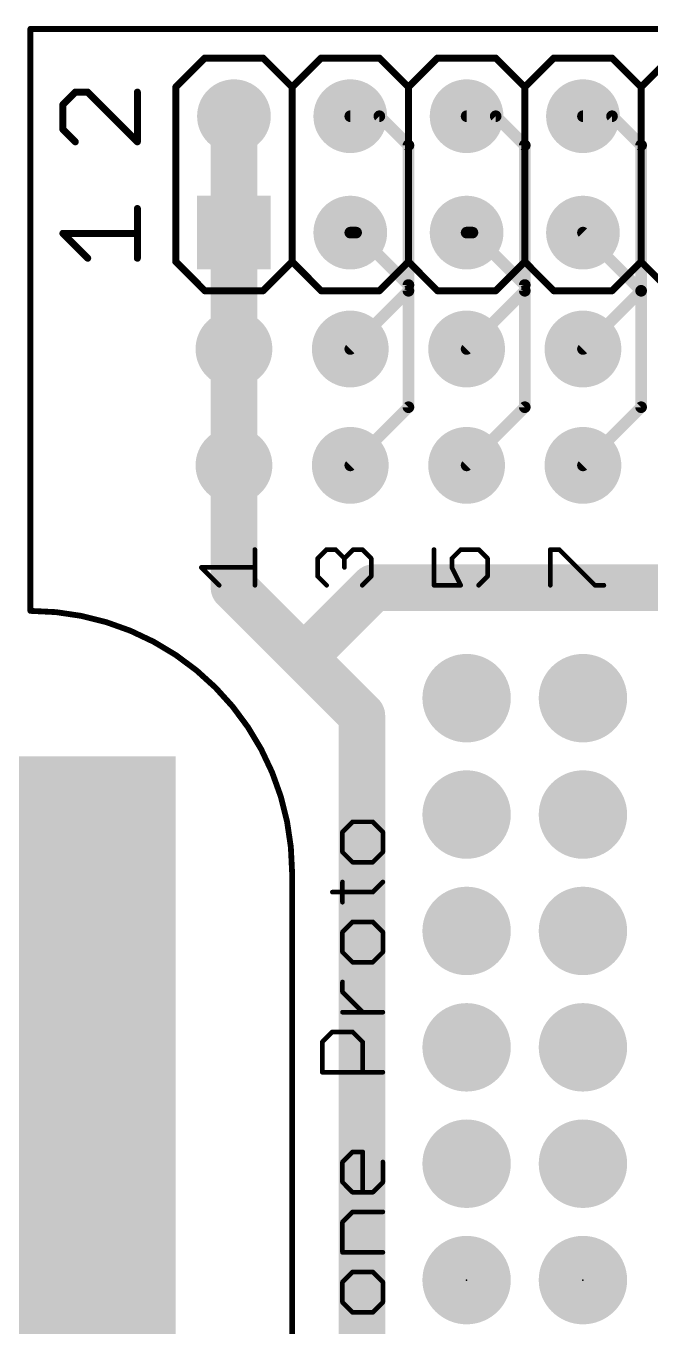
# Model space of a CAD drawing. Extents: x 0 to 86.4, y -0.1 to 54.7.
# Drawn here: x 14.51 to 28.16, y 26.28 to 54.67 of the extents above; entities that cross this region are included whole.
import ezdxf

# ---------------------------------------------------------------- set-up
doc = ezdxf.new("R2010")
doc.units = 0
for name, color, linetype in [('1', 12, 'CONTINUOUS'), ('16', 132, 'CONTINUOUS'), ('17', 110, 'CONTINUOUS'), ('20', 53, 'CONTINUOUS'), ('21', 40, 'CONTINUOUS'), ('23', 53, 'CONTINUOUS'), ('39', 12, 'CONTINUOUS')]:
    doc.layers.add(name, color=color, linetype=linetype)

# ---------------------------------------------------------------- blocks, each defined once
blk = doc.blocks.new('ROUNDP')
at = {"const_width": 0.5}
blk.add_lwpolyline([(0, -0.25, 1), (0, 0.25, 1), (0, -0.25)], format="xyb", dxfattribs=at)
blk = doc.blocks.new('RECT')
blk.add_solid([(-0.5, -0.5), (0.5, -0.5), (-0.5, 0.5), (0.5, 0.5)])
blk = doc.blocks.new('SQUAREP')
blk.add_solid([(-0.5, -0.5), (0.5, -0.5), (-0.5, 0.5), (0.5, 0.5)])

msp = doc.modelspace()

# ---------------------------------------------------------------- linework, layer by layer
at = {"layer": '1'}
for points, const_width in [([(19.05, 50.165), (19.05, 52.705)], 1.016), ([(22.225, 52.705), (21.59, 52.705)], 0.254), ([(22.86, 52.07), (22.225, 52.705)], 0.254), ([(24.765, 52.705), (24.13, 52.705)], 0.254), ([(25.4, 52.07), (24.765, 52.705)], 0.254), ([(27.305, 52.705), (26.67, 52.705)], 0.254), ([(27.94, 52.07), (27.305, 52.705)], 0.254), ([(22.86, 48.895), (22.86, 52.07)], 0.254), ([(25.4, 48.895), (25.4, 52.07)], 0.254), ([(27.94, 48.895), (27.94, 52.07)], 0.254), ([(19.05, 47.625), (19.05, 50.165)], 1.016), ([(21.59, 47.625), (22.86, 48.895)], 0.254), ([(24.13, 47.625), (25.4, 48.895)], 0.254), ([(26.67, 47.625), (27.94, 48.895)], 0.254), ([(19.05, 45.085), (19.05, 47.625)], 1.016)]:
    msp.add_lwpolyline(points, dxfattribs=dict(at, const_width=const_width))
for points, const_width in [([(19.304, 52.705, 1), (18.796, 52.705)], 0.508), ([(21.59, 52.7685, 1), (21.59, 52.6415)], 0.127), ([(22.2699, 52.7499, 1), (22.1801, 52.6601)], 0.127), ([(22.225, 52.6415, 1), (22.225, 52.7685)], 0.127), ([(24.13, 52.7685, 1), (24.13, 52.6415)], 0.127), ([(24.8099, 52.7499, 1), (24.7201, 52.6601)], 0.127), ([(24.765, 52.6415, 1), (24.765, 52.7685)], 0.127), ([(26.67, 52.7685, 1), (26.67, 52.6415)], 0.127), ([(27.3499, 52.7499, 1), (27.2601, 52.6601)], 0.127), ([(27.305, 52.6415, 1), (27.305, 52.7685)], 0.127), ([(22.9235, 52.07, 1), (22.7965, 52.07)], 0.127), ([(22.8151, 52.0251, 1), (22.9049, 52.1149)], 0.127), ([(25.4635, 52.07, 1), (25.3365, 52.07)], 0.127), ([(25.3551, 52.0251, 1), (25.4449, 52.1149)], 0.127), ([(28.0035, 52.07, 1), (27.8765, 52.07)], 0.127), ([(27.8951, 52.0251, 1), (27.9849, 52.1149)], 0.127), ([(19.304, 50.165, 1), (18.796, 50.165)], 0.508), ([(18.796, 50.165, 1), (19.304, 50.165)], 0.508), ([(22.7965, 48.895, 1), (22.9235, 48.895)], 0.127), ([(22.9049, 48.8501, 1), (22.8151, 48.9399)], 0.127), ([(25.3365, 48.895, 1), (25.4635, 48.895)], 0.127), ([(25.4449, 48.8501, 1), (25.3551, 48.9399)], 0.127), ([(27.8765, 48.895, 1), (28.0035, 48.895)], 0.127), ([(27.9849, 48.8501, 1), (27.8951, 48.9399)], 0.127), ([(19.304, 47.625, 1), (18.796, 47.625)], 0.508), ([(18.796, 47.625, 1), (19.304, 47.625)], 0.508), ([(21.5451, 47.6699, 1), (21.6349, 47.5801)], 0.127), ([(24.0851, 47.6699, 1), (24.1749, 47.5801)], 0.127), ([(26.6251, 47.6699, 1), (26.7149, 47.5801)], 0.127), ([(18.796, 45.085, 1), (19.304, 45.085)], 0.508)]:
    msp.add_lwpolyline(points, format="xyb", dxfattribs=dict(at, const_width=const_width))
at = {"layer": '16'}
for points, const_width in [([(21.717, 50.165), (21.59, 50.165)], 0.254), ([(22.86, 49.022), (21.717, 50.165)], 0.254), ([(24.257, 50.165), (24.13, 50.165)], 0.254), ([(25.4, 49.022), (24.257, 50.165)], 0.254), ([(27.94, 48.895), (26.67, 50.165)], 0.254), ([(22.86, 46.355), (22.86, 49.022)], 0.254), ([(25.4, 46.355), (25.4, 49.022)], 0.254), ([(27.94, 46.355), (27.94, 48.895)], 0.254), ([(21.59, 45.085), (22.86, 46.355)], 0.254), ([(24.13, 45.085), (25.4, 46.355)], 0.254), ([(26.67, 45.085), (27.94, 46.355)], 0.254), ([(19.05, 42.418), (19.05, 45.085)], 1.016), ([(20.701, 40.767), (19.05, 42.418)], 1.016), ([(20.701, 41.021), (22.098, 42.418)], 1.016), ([(22.098, 42.418), (84.582, 42.418)], 1.016), ([(20.701, 40.767), (20.701, 41.021)], 1.016), ([(21.844, 39.624), (20.701, 40.767)], 1.016), ([(21.844, 15.494), (21.844, 39.624)], 1.016)]:
    msp.add_lwpolyline(points, dxfattribs=dict(at, const_width=const_width))
for points, const_width in [([(21.59, 50.2285, 1), (21.59, 50.1015)], 0.127), ([(21.7619, 50.2099, 1), (21.6721, 50.1201)], 0.127), ([(21.717, 50.1015, 1), (21.717, 50.2285)], 0.127), ([(24.13, 50.2285, 1), (24.13, 50.1015)], 0.127), ([(24.3019, 50.2099, 1), (24.2121, 50.1201)], 0.127), ([(24.257, 50.1015, 1), (24.257, 50.2285)], 0.127), ([(26.7149, 50.2099, 1), (26.6251, 50.1201)], 0.127), ([(22.9235, 49.022, 1), (22.7965, 49.022)], 0.127), ([(22.8151, 48.9771, 1), (22.9049, 49.0669)], 0.127), ([(25.4635, 49.022, 1), (25.3365, 49.022)], 0.127), ([(25.3551, 48.9771, 1), (25.4449, 49.0669)], 0.127), ([(28.0035, 48.895, 1), (27.8765, 48.895)], 0.127), ([(27.8951, 48.8501, 1), (27.9849, 48.9399)], 0.127), ([(22.7965, 46.355, 1), (22.9235, 46.355)], 0.127), ([(22.9049, 46.3101, 1), (22.8151, 46.3999)], 0.127), ([(25.3365, 46.355, 1), (25.4635, 46.355)], 0.127), ([(25.4449, 46.3101, 1), (25.3551, 46.3999)], 0.127), ([(27.8765, 46.355, 1), (28.0035, 46.355)], 0.127), ([(27.9849, 46.3101, 1), (27.8951, 46.3999)], 0.127), ([(19.304, 45.085, 1), (18.796, 45.085)], 0.508), ([(21.5451, 45.1299, 1), (21.6349, 45.0401)], 0.127), ([(24.0851, 45.1299, 1), (24.1749, 45.0401)], 0.127), ([(26.6251, 45.1299, 1), (26.7149, 45.0401)], 0.127), ([(19.2296, 42.5976, 1), (18.8704, 42.2384)], 0.508), ([(22.098, 42.672, 1), (22.098, 42.164)], 0.508), ([(22.2776, 42.2384, 1), (21.9184, 42.5976)], 0.508), ([(18.796, 42.418, 1), (19.304, 42.418)], 0.508), ([(20.955, 41.021, 1), (20.447, 41.021)], 0.508), ([(20.5214, 41.2006, 1), (20.8806, 40.8414)], 0.508), ([(20.8806, 40.9466, 1), (20.5214, 40.5874)], 0.508), ([(20.5214, 40.5874, 1), (20.8806, 40.9466)], 0.508), ([(20.447, 40.767, 1), (20.955, 40.767)], 0.508), ([(22.098, 39.624, 1), (21.59, 39.624)], 0.508), ([(21.6644, 39.4444, 1), (22.0236, 39.8036)], 0.508)]:
    msp.add_lwpolyline(points, format="xyb", dxfattribs=dict(at, const_width=const_width))
at = {"layer": '20'}
for points, const_width in [([(14.605, 54.6418, 1), (14.605, 54.5782)], 0.0635), ([(14.6368, 54.61, 1), (14.5732, 54.61)], 0.0635), ([(14.5732, 41.91, 1), (14.6368, 41.91)], 0.0635), ([(14.605, 41.9418, 1), (14.605, 41.8783)], 0.0635), ([(20.32, 36.195, 0.4142), (14.605, 41.91)], 0.127), ([(20.3517, 36.195, 1), (20.2883, 36.195)], 0.0635), ([(20.2883, 36.195, 1), (20.3517, 36.195)], 0.0635)]:
    msp.add_lwpolyline(points, format="xyb", dxfattribs=dict(at, const_width=const_width))
at = {"layer": '20', "const_width": 0.127}
for points in [[(73.66, 54.61), (14.605, 54.61)], [(14.605, 54.61), (14.605, 41.91)], [(20.32, 36.195), (20.32, 18.415)]]:
    msp.add_lwpolyline(points, dxfattribs=at)
at = {"layer": '21'}
for points, const_width in [([(17.78, 53.34), (18.415, 53.975)], 0.1524), ([(18.415, 53.975), (19.685, 53.975)], 0.1524), ([(19.685, 53.975), (20.32, 53.34)], 0.1524), ([(20.32, 53.34), (20.955, 53.975)], 0.1524), ([(20.955, 53.975), (22.225, 53.975)], 0.1524), ([(22.225, 53.975), (22.86, 53.34)], 0.1524), ([(22.86, 53.34), (23.495, 53.975)], 0.1524), ([(23.495, 53.975), (24.765, 53.975)], 0.1524), ([(24.765, 53.975), (25.4, 53.34)], 0.1524), ([(25.4, 53.34), (26.035, 53.975)], 0.1524), ([(26.035, 53.975), (27.305, 53.975)], 0.1524), ([(27.305, 53.975), (27.94, 53.34)], 0.1524), ([(27.94, 53.34), (28.575, 53.975)], 0.1524), ([(17.78, 49.53), (17.78, 53.34)], 0.1524), ([(20.32, 53.34), (20.32, 49.53)], 0.1524), ([(22.86, 53.34), (22.86, 49.53)], 0.1524), ([(25.4, 53.34), (25.4, 49.53)], 0.1524), ([(27.94, 53.34), (27.94, 49.53)], 0.1524), ([(15.586, 53.2309), (15.3148, 52.9597)], 0.1524), ([(15.8571, 53.2309), (15.586, 53.2309)], 0.1524), ([(16.9418, 52.1462), (15.8571, 53.2309)], 0.1524), ([(16.9418, 53.2309), (16.9418, 52.1462)], 0.1524), ([(15.3148, 52.9597), (15.3148, 52.4174)], 0.1524), ([(15.3148, 52.4174), (15.586, 52.1462)], 0.1524), ([(16.9418, 49.6062), (16.9418, 50.6909)], 0.1524), ([(15.8571, 49.6062), (15.3148, 50.1485)], 0.1524), ([(15.3148, 50.1485), (16.9418, 50.1485)], 0.1524), ([(17.78, 49.53), (18.415, 48.895)], 0.1524), ([(19.685, 48.895), (20.32, 49.53)], 0.1524), ([(20.32, 49.53), (20.955, 48.895)], 0.1524), ([(22.225, 48.895), (22.86, 49.53)], 0.1524), ([(22.86, 49.53), (23.495, 48.895)], 0.1524), ([(24.765, 48.895), (25.4, 49.53)], 0.1524), ([(25.4, 49.53), (26.035, 48.895)], 0.1524), ([(27.305, 48.895), (27.94, 49.53)], 0.1524), ([(27.94, 49.53), (28.575, 48.895)], 0.1524), ([(18.415, 48.895), (19.685, 48.895)], 0.1524), ([(20.955, 48.895), (22.225, 48.895)], 0.1524), ([(23.495, 48.895), (24.765, 48.895)], 0.1524), ([(26.035, 48.895), (27.305, 48.895)], 0.1524), ([(19.5072, 42.4688), (19.5072, 43.2484)], 0.1016), ([(20.8778, 43.0535), (21.0727, 43.2484)], 0.1016), ([(21.0727, 43.2484), (21.2676, 43.2484)], 0.1016), ([(21.2676, 43.2484), (21.4625, 43.0535)], 0.1016), ([(21.4625, 43.0535), (21.6574, 43.2484)], 0.1016), ([(21.6574, 43.2484), (21.8523, 43.2484)], 0.1016), ([(21.8523, 43.2484), (22.0472, 43.0535)], 0.1016), ([(23.4178, 43.2484), (23.4178, 42.4688)], 0.1016), ([(23.8076, 43.0535), (24.0025, 43.2484)], 0.1016), ([(24.0025, 43.2484), (24.3923, 43.2484)], 0.1016), ([(24.3923, 43.2484), (24.5872, 43.0535)], 0.1016), ([(25.9578, 42.4688), (25.9578, 43.2484)], 0.1016), ([(25.9578, 43.2484), (26.1527, 43.2484)], 0.1016), ([(26.1527, 43.2484), (26.9323, 42.4688)], 0.1016), ([(18.7276, 42.4688), (18.3378, 42.8586)], 0.1016), ([(18.3378, 42.8586), (19.5072, 42.8586)], 0.1016), ([(20.8778, 42.6637), (20.8778, 43.0535)], 0.1016), ([(21.4625, 43.0535), (21.4625, 42.8586)], 0.1016), ([(22.0472, 43.0535), (22.0472, 42.6637)], 0.1016), ([(23.8076, 42.8586), (23.8076, 43.0535)], 0.1016), ([(24.0025, 42.4688), (23.8076, 42.8586)], 0.1016), ([(24.5872, 43.0535), (24.5872, 42.6637)], 0.1016), ([(21.0727, 42.4688), (20.8778, 42.6637)], 0.1016), ([(22.0472, 42.6637), (21.8523, 42.4688)], 0.1016), ([(24.5872, 42.6637), (24.3923, 42.4688)], 0.1016), ([(23.4178, 42.4688), (24.0025, 42.4688)], 0.1016), ([(26.9323, 42.4688), (27.1272, 42.4688)], 0.1016), ([(21.6402, 37.3062), (21.4199, 37.0859)], 0.1016), ([(22.0809, 37.3062), (21.6402, 37.3062)], 0.1016), ([(22.3012, 37.0859), (22.0809, 37.3062)], 0.1016), ([(21.4199, 37.0859), (21.4199, 36.6453)], 0.1016), ([(22.3012, 36.6453), (22.3012, 37.0859)], 0.1016), ([(21.4199, 36.6453), (21.6402, 36.425)], 0.1016), ([(22.0809, 36.425), (22.3012, 36.6453)], 0.1016), ([(21.6402, 36.425), (22.0809, 36.425)], 0.1016), ([(21.1996, 35.7721), (22.0809, 35.7721)], 0.1016), ([(21.4199, 35.5518), (21.4199, 35.9925)], 0.1016), ([(22.0809, 35.7721), (22.3012, 35.9925)], 0.1016), ([(21.6402, 35.1234), (21.4199, 34.9031)], 0.1016), ([(21.4199, 34.9031), (21.4199, 34.4624)], 0.1016), ([(22.0809, 35.1234), (21.6402, 35.1234)], 0.1016), ([(22.3012, 34.9031), (22.0809, 35.1234)], 0.1016), ([(22.3012, 34.4624), (22.3012, 34.9031)], 0.1016), ([(21.4199, 34.4624), (21.6402, 34.2421)], 0.1016), ([(22.0809, 34.2421), (22.3012, 34.4624)], 0.1016), ([(21.6402, 34.2421), (22.0809, 34.2421)], 0.1016), ([(21.4199, 33.5913), (21.4199, 33.8116)], 0.1016), ([(21.8606, 33.1506), (21.4199, 33.5913)], 0.1016), ([(22.3012, 33.1506), (21.4199, 33.1506)], 0.1016), ([(20.9793, 32.5019), (21.1996, 32.7222)], 0.1016), ([(21.1996, 32.7222), (21.6402, 32.7222)], 0.1016), ([(21.6402, 32.7222), (21.8606, 32.5019)], 0.1016), ([(20.9793, 31.8409), (20.9793, 32.5019)], 0.1016), ([(21.8606, 32.5019), (21.8606, 31.8409)], 0.1016), ([(22.3012, 31.8409), (20.9793, 31.8409)], 0.1016), ([(21.4199, 29.8824), (21.6402, 30.1028)], 0.1016), ([(21.6402, 30.1028), (21.8606, 30.1028)], 0.1016), ([(21.8606, 30.1028), (21.8606, 29.2215)], 0.1016), ([(21.4199, 29.4418), (21.4199, 29.8824)], 0.1016), ([(22.3012, 29.8824), (22.3012, 29.4418)], 0.1016), ([(21.6402, 29.2215), (21.4199, 29.4418)], 0.1016), ([(22.0809, 29.2215), (21.6402, 29.2215)], 0.1016), ([(22.3012, 29.4418), (22.0809, 29.2215)], 0.1016), ([(21.4199, 28.5727), (21.6402, 28.793)], 0.1016), ([(21.6402, 28.793), (22.3012, 28.793)], 0.1016), ([(21.4199, 27.9118), (21.4199, 28.5727)], 0.1016), ([(22.3012, 27.9118), (21.4199, 27.9118)], 0.1016), ([(21.6402, 27.4833), (21.4199, 27.263)], 0.1016), ([(21.4199, 27.263), (21.4199, 26.8223)], 0.1016), ([(22.0809, 27.4833), (21.6402, 27.4833)], 0.1016), ([(22.3012, 27.263), (22.0809, 27.4833)], 0.1016), ([(22.3012, 26.8223), (22.3012, 27.263)], 0.1016), ([(21.4199, 26.8223), (21.6402, 26.602)], 0.1016), ([(22.0809, 26.602), (22.3012, 26.8223)], 0.1016), ([(21.6402, 26.602), (22.0809, 26.602)], 0.1016)]:
    msp.add_lwpolyline(points, dxfattribs=dict(at, const_width=const_width))
for points, const_width in [([(18.415, 54.0131, 1), (18.415, 53.9369)], 0.0762), ([(18.4419, 53.9481, 1), (18.3881, 54.0019)], 0.0762), ([(19.7119, 54.0019, 1), (19.6581, 53.9481)], 0.0762), ([(19.685, 53.9369, 1), (19.685, 54.0131)], 0.0762), ([(20.955, 54.0131, 1), (20.955, 53.9369)], 0.0762), ([(20.9819, 53.9481, 1), (20.9281, 54.0019)], 0.0762), ([(22.2519, 54.0019, 1), (22.1981, 53.9481)], 0.0762), ([(22.225, 53.9369, 1), (22.225, 54.0131)], 0.0762), ([(23.495, 54.0131, 1), (23.495, 53.9369)], 0.0762), ([(23.5219, 53.9481, 1), (23.4681, 54.0019)], 0.0762), ([(24.7919, 54.0019, 1), (24.7381, 53.9481)], 0.0762), ([(24.765, 53.9369, 1), (24.765, 54.0131)], 0.0762), ([(26.035, 54.0131, 1), (26.035, 53.9369)], 0.0762), ([(26.0619, 53.9481, 1), (26.0081, 54.0019)], 0.0762), ([(27.3319, 54.0019, 1), (27.2781, 53.9481)], 0.0762), ([(27.305, 53.9369, 1), (27.305, 54.0131)], 0.0762), ([(17.8181, 53.34, 1), (17.7419, 53.34)], 0.0762), ([(17.7531, 53.3669, 1), (17.8069, 53.3131)], 0.0762), ([(20.3581, 53.34, 1), (20.2819, 53.34)], 0.0762), ([(20.2931, 53.3669, 1), (20.3469, 53.3131)], 0.0762), ([(20.2931, 53.3131, 1), (20.3469, 53.3669)], 0.0762), ([(22.8981, 53.34, 1), (22.8219, 53.34)], 0.0762), ([(22.8331, 53.3669, 1), (22.8869, 53.3131)], 0.0762), ([(22.8331, 53.3131, 1), (22.8869, 53.3669)], 0.0762), ([(25.4381, 53.34, 1), (25.3619, 53.34)], 0.0762), ([(25.3731, 53.3669, 1), (25.4269, 53.3131)], 0.0762), ([(25.3731, 53.3131, 1), (25.4269, 53.3669)], 0.0762), ([(27.9781, 53.34, 1), (27.9019, 53.34)], 0.0762), ([(27.9131, 53.3669, 1), (27.9669, 53.3131)], 0.0762), ([(27.9131, 53.3131, 1), (27.9669, 53.3669)], 0.0762), ([(15.586, 53.269, 1), (15.586, 53.1928)], 0.0762), ([(15.6129, 53.2039, 1), (15.559, 53.2578)], 0.0762), ([(15.8841, 53.2578, 1), (15.8302, 53.2039)], 0.0762), ([(15.8571, 53.1928, 1), (15.8571, 53.269)], 0.0762), ([(16.9799, 53.2309, 1), (16.9037, 53.2309)], 0.0762), ([(15.3529, 52.9597, 1), (15.2767, 52.9597)], 0.0762), ([(15.2879, 52.9866, 1), (15.3418, 52.9328)], 0.0762), ([(15.3418, 52.4443, 1), (15.2879, 52.3904)], 0.0762), ([(15.2767, 52.4174, 1), (15.3529, 52.4174)], 0.0762), ([(15.559, 52.1193, 1), (15.6129, 52.1731)], 0.0762), ([(16.9037, 52.1462, 1), (16.9799, 52.1462)], 0.0762), ([(16.9149, 52.1193, 1), (16.9687, 52.1731)], 0.0762), ([(16.9799, 50.6909, 1), (16.9037, 50.6909)], 0.0762), ([(15.3418, 50.1755, 1), (15.2879, 50.1216)], 0.0762), ([(15.3148, 50.1866, 1), (15.3148, 50.1104)], 0.0762), ([(16.9418, 50.1104, 1), (16.9418, 50.1866)], 0.0762), ([(15.8302, 49.5793, 1), (15.8841, 49.6331)], 0.0762), ([(16.9037, 49.6062, 1), (16.9799, 49.6062)], 0.0762), ([(17.7419, 49.53, 1), (17.8181, 49.53)], 0.0762), ([(17.8069, 49.5569, 1), (17.7531, 49.5031)], 0.0762), ([(20.2819, 49.53, 1), (20.3581, 49.53)], 0.0762), ([(20.3469, 49.5569, 1), (20.2931, 49.5031)], 0.0762), ([(20.3469, 49.5031, 1), (20.2931, 49.5569)], 0.0762), ([(22.8219, 49.53, 1), (22.8981, 49.53)], 0.0762), ([(22.8869, 49.5569, 1), (22.8331, 49.5031)], 0.0762), ([(22.8869, 49.5031, 1), (22.8331, 49.5569)], 0.0762), ([(25.3619, 49.53, 1), (25.4381, 49.53)], 0.0762), ([(25.4269, 49.5569, 1), (25.3731, 49.5031)], 0.0762), ([(25.4269, 49.5031, 1), (25.3731, 49.5569)], 0.0762), ([(27.9019, 49.53, 1), (27.9781, 49.53)], 0.0762), ([(27.9669, 49.5569, 1), (27.9131, 49.5031)], 0.0762), ([(27.9669, 49.5031, 1), (27.9131, 49.5569)], 0.0762), ([(18.415, 48.9331, 1), (18.415, 48.8569)], 0.0762), ([(18.3881, 48.8681, 1), (18.4419, 48.9219)], 0.0762), ([(19.6581, 48.9219, 1), (19.7119, 48.8681)], 0.0762), ([(19.685, 48.8569, 1), (19.685, 48.9331)], 0.0762), ([(20.955, 48.9331, 1), (20.955, 48.8569)], 0.0762), ([(20.9281, 48.8681, 1), (20.9819, 48.9219)], 0.0762), ([(22.1981, 48.9219, 1), (22.2519, 48.8681)], 0.0762), ([(22.225, 48.8569, 1), (22.225, 48.9331)], 0.0762), ([(23.495, 48.9331, 1), (23.495, 48.8569)], 0.0762), ([(23.4681, 48.8681, 1), (23.5219, 48.9219)], 0.0762), ([(24.7381, 48.9219, 1), (24.7919, 48.8681)], 0.0762), ([(24.765, 48.8569, 1), (24.765, 48.9331)], 0.0762), ([(26.035, 48.9331, 1), (26.035, 48.8569)], 0.0762), ([(26.0081, 48.8681, 1), (26.0619, 48.9219)], 0.0762), ([(27.2781, 48.9219, 1), (27.3319, 48.8681)], 0.0762), ([(27.305, 48.8569, 1), (27.305, 48.9331)], 0.0762), ([(19.5326, 43.2484, 1), (19.4818, 43.2484)], 0.0508), ([(21.0727, 43.2738, 1), (21.0727, 43.223)], 0.0508), ([(21.0907, 43.2304, 1), (21.0547, 43.2664)], 0.0508), ([(21.2856, 43.2664, 1), (21.2496, 43.2304)], 0.0508), ([(21.2676, 43.223, 1), (21.2676, 43.2738)], 0.0508), ([(21.6574, 43.2738, 1), (21.6574, 43.223)], 0.0508), ([(21.6754, 43.2304, 1), (21.6394, 43.2664)], 0.0508), ([(21.8703, 43.2664, 1), (21.8343, 43.2304)], 0.0508), ([(21.8523, 43.223, 1), (21.8523, 43.2738)], 0.0508), ([(23.4432, 43.2484, 1), (23.3924, 43.2484)], 0.0508), ([(24.0025, 43.2738, 1), (24.0025, 43.223)], 0.0508), ([(24.0205, 43.2304, 1), (23.9845, 43.2664)], 0.0508), ([(24.4103, 43.2664, 1), (24.3743, 43.2304)], 0.0508), ([(24.3923, 43.223, 1), (24.3923, 43.2738)], 0.0508), ([(25.9832, 43.2484, 1), (25.9324, 43.2484)], 0.0508), ([(25.9578, 43.2738, 1), (25.9578, 43.223)], 0.0508), ([(26.1707, 43.2664, 1), (26.1347, 43.2304)], 0.0508), ([(26.1527, 43.223, 1), (26.1527, 43.2738)], 0.0508), ([(18.3558, 42.8766, 1), (18.3198, 42.8406)], 0.0508), ([(18.3378, 42.884, 1), (18.3378, 42.8332)], 0.0508), ([(19.5072, 42.8332, 1), (19.5072, 42.884)], 0.0508), ([(20.8598, 43.0715, 1), (20.8958, 43.0355)], 0.0508), ([(20.9032, 43.0535, 1), (20.8524, 43.0535)], 0.0508), ([(21.4445, 43.0715, 1), (21.4805, 43.0355)], 0.0508), ([(21.4879, 43.0535, 1), (21.4371, 43.0535)], 0.0508), ([(21.4371, 42.8586, 1), (21.4879, 42.8586)], 0.0508), ([(21.4445, 43.0355, 1), (21.4805, 43.0715)], 0.0508), ([(22.0726, 43.0535, 1), (22.0218, 43.0535)], 0.0508), ([(22.0292, 43.0355, 1), (22.0652, 43.0715)], 0.0508), ([(23.7896, 43.0715, 1), (23.8256, 43.0355)], 0.0508), ([(23.833, 43.0535, 1), (23.7822, 43.0535)], 0.0508), ([(23.8303, 42.87, 1), (23.7849, 42.8472)], 0.0508), ([(23.7822, 42.8586, 1), (23.833, 42.8586)], 0.0508), ([(24.6126, 43.0535, 1), (24.5618, 43.0535)], 0.0508), ([(24.5692, 43.0355, 1), (24.6052, 43.0715)], 0.0508), ([(20.8958, 42.6817, 1), (20.8598, 42.6457)], 0.0508), ([(20.8524, 42.6637, 1), (20.9032, 42.6637)], 0.0508), ([(22.0218, 42.6637, 1), (22.0726, 42.6637)], 0.0508), ([(22.0652, 42.6457, 1), (22.0292, 42.6817)], 0.0508), ([(24.5618, 42.6637, 1), (24.6126, 42.6637)], 0.0508), ([(24.6052, 42.6457, 1), (24.5692, 42.6817)], 0.0508), ([(18.7096, 42.4508, 1), (18.7456, 42.4868)], 0.0508), ([(19.4818, 42.4688, 1), (19.5326, 42.4688)], 0.0508), ([(21.0547, 42.4508, 1), (21.0907, 42.4868)], 0.0508), ([(21.8343, 42.4868, 1), (21.8703, 42.4508)], 0.0508), ([(23.4178, 42.4942, 1), (23.4178, 42.4434)], 0.0508), ([(23.3924, 42.4688, 1), (23.4432, 42.4688)], 0.0508), ([(23.9798, 42.4574, 1), (24.0252, 42.4802)], 0.0508), ([(24.0025, 42.4434, 1), (24.0025, 42.4942)], 0.0508), ([(24.3743, 42.4868, 1), (24.4103, 42.4508)], 0.0508), ([(25.9324, 42.4688, 1), (25.9832, 42.4688)], 0.0508), ([(26.9323, 42.4942, 1), (26.9323, 42.4434)], 0.0508), ([(26.9143, 42.4508, 1), (26.9503, 42.4868)], 0.0508), ([(27.1272, 42.4434, 1), (27.1272, 42.4942)], 0.0508), ([(21.6402, 37.3316, 1), (21.6402, 37.2808)], 0.0508), ([(21.6582, 37.2883, 1), (21.6223, 37.3242)], 0.0508), ([(22.0988, 37.3242, 1), (22.0629, 37.2883)], 0.0508), ([(22.0809, 37.2808, 1), (22.0809, 37.3316)], 0.0508), ([(21.4453, 37.0859, 1), (21.3945, 37.0859)], 0.0508), ([(21.402, 37.1039, 1), (21.4379, 37.068)], 0.0508), ([(22.3266, 37.0859, 1), (22.2758, 37.0859)], 0.0508), ([(22.2832, 37.068, 1), (22.3192, 37.1039)], 0.0508), ([(21.3945, 36.6453, 1), (21.4453, 36.6453)], 0.0508), ([(21.4379, 36.6632, 1), (21.402, 36.6273)], 0.0508), ([(22.2758, 36.6453, 1), (22.3266, 36.6453)], 0.0508), ([(22.3192, 36.6273, 1), (22.2832, 36.6632)], 0.0508), ([(21.6402, 36.4504, 1), (21.6402, 36.3996)], 0.0508), ([(21.6223, 36.407, 1), (21.6582, 36.4429)], 0.0508), ([(22.0629, 36.4429, 1), (22.0988, 36.407)], 0.0508), ([(22.0809, 36.3996, 1), (22.0809, 36.4504)], 0.0508), ([(21.1996, 35.7975, 1), (21.1996, 35.7467)], 0.0508), ([(21.4453, 35.9925, 1), (21.3945, 35.9925)], 0.0508), ([(22.0629, 35.7901, 1), (22.0988, 35.7542)], 0.0508), ([(22.0809, 35.7467, 1), (22.0809, 35.7975)], 0.0508), ([(22.3192, 35.9745, 1), (22.2832, 36.0104)], 0.0508), ([(21.3945, 35.5518, 1), (21.4453, 35.5518)], 0.0508), ([(21.4453, 34.9031, 1), (21.3945, 34.9031)], 0.0508), ([(21.402, 34.921, 1), (21.4379, 34.8851)], 0.0508), ([(21.6402, 35.1488, 1), (21.6402, 35.098)], 0.0508), ([(21.6582, 35.1054, 1), (21.6223, 35.1413)], 0.0508), ([(22.0988, 35.1413, 1), (22.0629, 35.1054)], 0.0508), ([(22.0809, 35.098, 1), (22.0809, 35.1488)], 0.0508), ([(22.3266, 34.9031, 1), (22.2758, 34.9031)], 0.0508), ([(22.2832, 34.8851, 1), (22.3192, 34.921)], 0.0508), ([(21.4379, 34.4804, 1), (21.402, 34.4444)], 0.0508), ([(21.3945, 34.4624, 1), (21.4453, 34.4624)], 0.0508), ([(22.2758, 34.4624, 1), (22.3266, 34.4624)], 0.0508), ([(22.3192, 34.4444, 1), (22.2832, 34.4804)], 0.0508), ([(21.6402, 34.2675, 1), (21.6402, 34.2167)], 0.0508), ([(21.6223, 34.2241, 1), (21.6582, 34.26)], 0.0508), ([(22.0629, 34.26, 1), (22.0988, 34.2241)], 0.0508), ([(22.0809, 34.2167, 1), (22.0809, 34.2675)], 0.0508), ([(21.4453, 33.8116, 1), (21.3945, 33.8116)], 0.0508), ([(21.4379, 33.6093, 1), (21.402, 33.5733)], 0.0508), ([(21.3945, 33.5913, 1), (21.4453, 33.5913)], 0.0508), ([(21.4199, 33.176, 1), (21.4199, 33.1253)], 0.0508), ([(21.8426, 33.1327, 1), (21.8785, 33.1686)], 0.0508), ([(22.3012, 33.1253, 1), (22.3012, 33.176)], 0.0508), ([(21.1996, 32.7476, 1), (21.1996, 32.6968)], 0.0508), ([(21.2176, 32.7042, 1), (21.1816, 32.7402)], 0.0508), ([(21.6582, 32.7402, 1), (21.6223, 32.7042)], 0.0508), ([(21.6402, 32.6968, 1), (21.6402, 32.7476)], 0.0508), ([(21.0047, 32.5019, 1), (20.9539, 32.5019)], 0.0508), ([(20.9613, 32.5198, 1), (20.9972, 32.4839)], 0.0508), ([(21.886, 32.5019, 1), (21.8352, 32.5019)], 0.0508), ([(21.8426, 32.4839, 1), (21.8785, 32.5198)], 0.0508), ([(20.9793, 31.8663, 1), (20.9793, 31.8155)], 0.0508), ([(20.9539, 31.8409, 1), (21.0047, 31.8409)], 0.0508), ([(21.8352, 31.8409, 1), (21.886, 31.8409)], 0.0508), ([(22.3012, 31.8155, 1), (22.3012, 31.8663)], 0.0508), ([(21.6402, 30.1282, 1), (21.6402, 30.0774)], 0.0508), ([(21.6582, 30.0848, 1), (21.6223, 30.1207)], 0.0508), ([(21.886, 30.1028, 1), (21.8352, 30.1028)], 0.0508), ([(21.8606, 30.0774, 1), (21.8606, 30.1282)], 0.0508), ([(21.4453, 29.8824, 1), (21.3945, 29.8824)], 0.0508), ([(21.402, 29.9004, 1), (21.4379, 29.8645)], 0.0508), ([(22.3266, 29.8824, 1), (22.2758, 29.8824)], 0.0508), ([(21.4379, 29.4598, 1), (21.402, 29.4238)], 0.0508), ([(21.3945, 29.4418, 1), (21.4453, 29.4418)], 0.0508), ([(21.6402, 29.2469, 1), (21.6402, 29.1961)], 0.0508), ([(21.6223, 29.2035, 1), (21.6582, 29.2394)], 0.0508), ([(21.8352, 29.2215, 1), (21.886, 29.2215)], 0.0508), ([(22.0629, 29.2394, 1), (22.0988, 29.2035)], 0.0508), ([(22.0809, 29.1961, 1), (22.0809, 29.2469)], 0.0508), ([(22.2758, 29.4418, 1), (22.3266, 29.4418)], 0.0508), ([(22.3192, 29.4238, 1), (22.2832, 29.4598)], 0.0508), ([(21.6402, 28.8184, 1), (21.6402, 28.7676)], 0.0508), ([(21.6582, 28.7751, 1), (21.6223, 28.811)], 0.0508), ([(22.3012, 28.7676, 1), (22.3012, 28.8184)], 0.0508), ([(21.4453, 28.5727, 1), (21.3945, 28.5727)], 0.0508), ([(21.402, 28.5907, 1), (21.4379, 28.5548)], 0.0508), ([(21.4199, 27.9372, 1), (21.4199, 27.8864)], 0.0508), ([(21.3945, 27.9118, 1), (21.4453, 27.9118)], 0.0508), ([(22.3012, 27.8864, 1), (22.3012, 27.9372)], 0.0508), ([(21.4453, 27.263, 1), (21.3945, 27.263)], 0.0508), ([(21.402, 27.2809, 1), (21.4379, 27.245)], 0.0508), ([(21.6402, 27.5087, 1), (21.6402, 27.4579)], 0.0508), ([(21.6582, 27.4653, 1), (21.6223, 27.5013)], 0.0508), ([(22.0988, 27.5013, 1), (22.0629, 27.4653)], 0.0508), ([(22.0809, 27.4579, 1), (22.0809, 27.5087)], 0.0508), ([(22.3266, 27.263, 1), (22.2758, 27.263)], 0.0508), ([(22.2832, 27.245, 1), (22.3192, 27.2809)], 0.0508), ([(21.3945, 26.8223, 1), (21.4453, 26.8223)], 0.0508), ([(21.4379, 26.8403, 1), (21.402, 26.8044)], 0.0508), ([(22.2758, 26.8223, 1), (22.3266, 26.8223)], 0.0508), ([(22.3192, 26.8044, 1), (22.2832, 26.8403)], 0.0508), ([(21.6402, 26.6274, 1), (21.6402, 26.5766)], 0.0508), ([(21.6223, 26.5841, 1), (21.6582, 26.62)], 0.0508), ([(22.0629, 26.62, 1), (22.0988, 26.5841)], 0.0508), ([(22.0809, 26.5766, 1), (22.0809, 26.6274)], 0.0508)]:
    msp.add_lwpolyline(points, format="xyb", dxfattribs=dict(at, const_width=const_width))
at = {"layer": '23'}
for p in [(24.13, 27.305), (26.67, 27.305)]:
    msp.add_point(p, dxfattribs=at)

# ---------------------------------------------------------------- block references
at = {"layer": '17', "xscale": 1.6096, "yscale": 1.6096}
for name, p in [('ROUNDP', (19.05, 52.705)), ('ROUNDP', (19.05, 52.705)), ('ROUNDP', (21.59, 52.705)), ('ROUNDP', (21.59, 52.705)), ('ROUNDP', (24.13, 52.705)), ('ROUNDP', (24.13, 52.705)), ('ROUNDP', (26.67, 52.705)), ('ROUNDP', (26.67, 52.705)), ('SQUAREP', (19.05, 50.165)), ('SQUAREP', (19.05, 50.165)), ('ROUNDP', (21.59, 50.165)), ('ROUNDP', (21.59, 50.165)), ('ROUNDP', (24.13, 50.165)), ('ROUNDP', (24.13, 50.165)), ('ROUNDP', (26.67, 50.165)), ('ROUNDP', (26.67, 50.165))]:
    msp.add_blockref(name, p, dxfattribs=at)
at = {"layer": '17'}
for p, xscale, yscale, rotation in [((19.05, 47.625), 1.6764, 1.6764, 90), ((19.05, 47.625), 1.6764, 1.6764, 90), ((21.59, 47.625), 1.6764, 1.6764, 90), ((21.59, 47.625), 1.6764, 1.6764, 90), ((24.13, 47.625), 1.6764, 1.6764, 90), ((24.13, 47.625), 1.6764, 1.6764, 90), ((26.67, 47.625), 1.6764, 1.6764, 90), ((26.67, 47.625), 1.6764, 1.6764, 90), ((19.05, 45.085), 1.6764, 1.6764, 270), ((19.05, 45.085), 1.6764, 1.6764, 270), ((21.59, 45.085), 1.6764, 1.6764, 270), ((21.59, 45.085), 1.6764, 1.6764, 270), ((24.13, 45.085), 1.6764, 1.6764, 270), ((24.13, 45.085), 1.6764, 1.6764, 270), ((26.67, 45.085), 1.6764, 1.6764, 270), ((26.67, 45.085), 1.6764, 1.6764, 270), ((24.13, 40.005), 1.9304, 1.9304, 180), ((24.13, 40.005), 1.9304, 1.9304, 180), ((26.67, 40.005), 1.9304, 1.9304, 180), ((26.67, 40.005), 1.9304, 1.9304, 180), ((24.13, 37.465), 1.9304, 1.9304, 180), ((24.13, 37.465), 1.9304, 1.9304, 180), ((26.67, 37.465), 1.9304, 1.9304, 180), ((26.67, 37.465), 1.9304, 1.9304, 180), ((24.13, 34.925), 1.9304, 1.9304, 180), ((24.13, 34.925), 1.9304, 1.9304, 180), ((26.67, 34.925), 1.9304, 1.9304, 180), ((26.67, 34.925), 1.9304, 1.9304, 180), ((24.13, 32.385), 1.9304, 1.9304, 180), ((24.13, 32.385), 1.9304, 1.9304, 180), ((26.67, 32.385), 1.9304, 1.9304, 180), ((26.67, 32.385), 1.9304, 1.9304, 180), ((24.13, 29.845), 1.9304, 1.9304, 180), ((24.13, 29.845), 1.9304, 1.9304, 180), ((26.67, 29.845), 1.9304, 1.9304, 180), ((26.67, 29.845), 1.9304, 1.9304, 180), ((24.13, 27.305), 1.9304, 1.9304, 180), ((24.13, 27.305), 1.9304, 1.9304, 180), ((26.67, 27.305), 1.9304, 1.9304, 180), ((26.67, 27.305), 1.9304, 1.9304, 180)]:
    msp.add_blockref('ROUNDP', p, dxfattribs=dict(at, xscale=xscale, yscale=yscale, rotation=rotation))
at = {"layer": '39', "xscale": 18.415, "yscale": 17.78, "rotation": 270}
msp.add_blockref('RECT', (8.89, 29.5275), dxfattribs=at)

doc.saveas('drawing.dxf')
